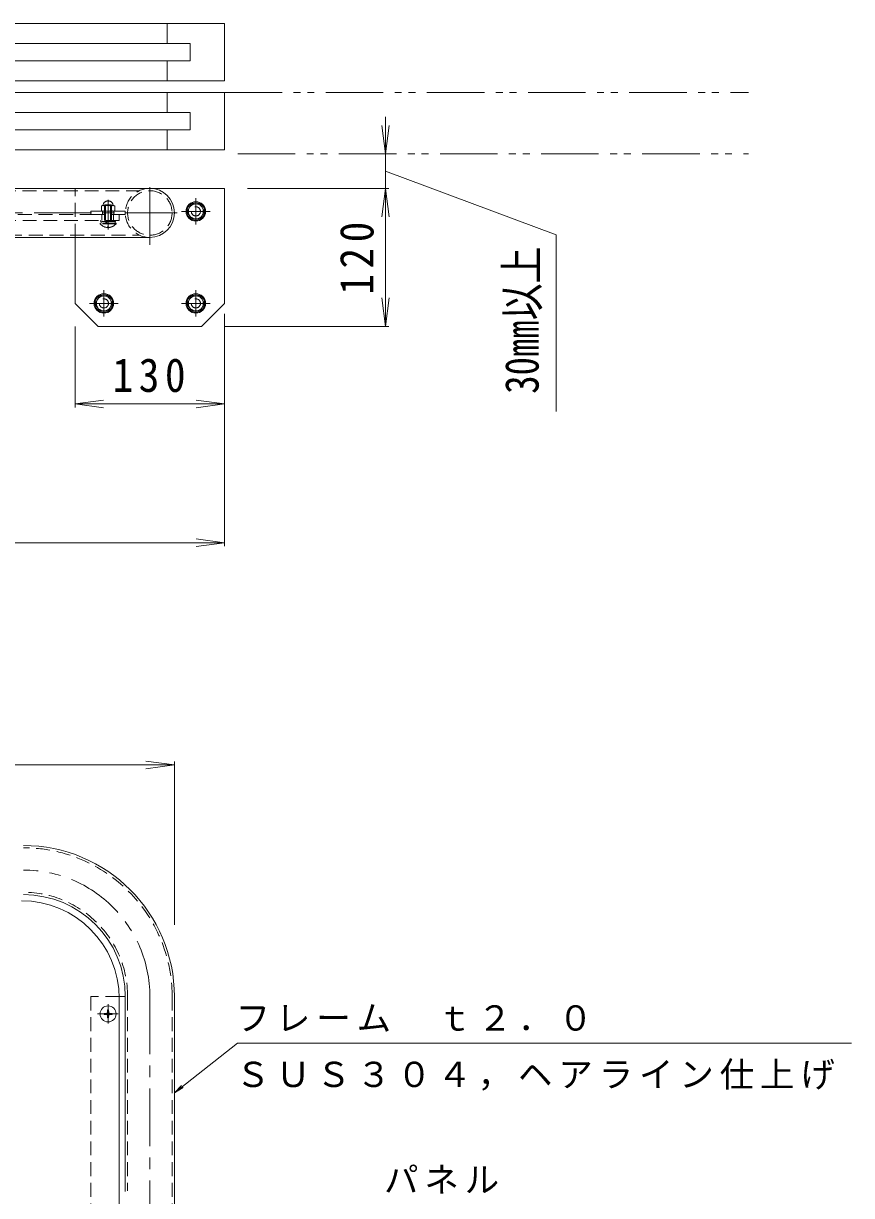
# Model space of a CAD drawing. Units: millimetres at full size, sheet at 1:10. Extents: x -1091 to 1708, y -1360 to 1054.
# Drawn here: x 48 to 769, y 14 to 1033 of the extents above; entities that cross this region are included whole.
import ezdxf
from ezdxf.enums import TextEntityAlignment as Align

# ---------------------------------------------------------------- set-up
doc = ezdxf.new("R2010")
doc.units = ezdxf.units.MM
doc.header["$LTSCALE"] = 10
for name, pattern in [('CHAIN1', [8, 5, -1, 1, -1]), ('DASHED1', [1.8, 1.2, -0.6]), ('DOUBLE_CHAIN1', [8.8, 5, -1, 0.6, -0.6, 0.6, -1])]:
    doc.linetypes.add(name, pattern=pattern)
for name, color, linetype, lineweight in [('0-0_通り芯', 4, 'Continuous', 9), ('0-1_躯体', 3, 'CHAIN1', 9), ('0-2_仕上', 6, 'Continuous', 5), ('0-4_その他', 7, 'Continuous', 9), ('0-5_寸法', 2, 'Continuous', 9), ('0-9', 2, 'Continuous', 9), ('0-A', 2, 'Continuous', 9), ('0-B', 2, 'Continuous', 9), ('0-E', 7, 'Continuous', 9)]:
    doc.layers.add(name, color=color, linetype=linetype, lineweight=lineweight)
doc.styles.add('ＭＳ ゴシック', font='')
doc.styles.get('ＭＳ ゴシック').set_extended_font_data('MS Gothic')

msp = doc.modelspace()

# ---------------------------------------------------------------- linework, layer by layer
at = {"layer": '0-0_通り芯', "linetype": 'DASHED1'}
for p, q in [((-690.47, 887.45), (149.22, 887.45)), ((93.24, 846.75), (93.24, 889.45)), ((-685.01, 848.75), (149.22, 848.75)), ((138.89, 186.83), (138.89, 18.05)), ((177.59, 186.83), (177.59, -776.82))]:
    msp.add_line(p, q, dxfattribs=at)
at = {"layer": '0-0_通り芯'}
for p, q in [((-689.38, 889.45), (223.24, 889.45)), ((223.24, 789.45), (223.24, 889.45)), ((-683.27, 846.75), (158.24, 846.75)), ((93.24, 789.45), (93.24, 846.75)), ((113.24, 769.45), (93.24, 789.45)), ((223.24, 789.45), (203.24, 769.45)), ((113.24, 769.45), (203.24, 769.45)), ((136.89, 186.83), (136.89, 17.35)), ((179.59, 186.83), (179.59, -776.82))]:
    msp.add_line(p, q, dxfattribs=at)
at = {"layer": '0-0_通り芯', "linetype": 'CHAIN1'}
for p, q in [((158.24, 840.41), (158.24, 896.14)), ((198.24, 880.95), (198.24, 857.95)), ((-822.56, 868.1), (182.04, 868.1)), ((210.75, 869.45), (185.74, 869.45)), ((118.24, 800.95), (118.24, 777.95)), ((198.24, 800.95), (198.24, 777.95)), ((130.75, 789.45), (105.74, 789.45)), ((210.75, 789.45), (185.74, 789.45)), ((158.24, 186.83), (158.24, -776.82))]:
    msp.add_line(p, q, dxfattribs=at)
at = {"layer": '0-0_通り芯', "linetype": 'DASHED1'}
msp.add_circle((158.24, 868.1), 19.35, dxfattribs=at)
for centre, radius, start, end in [((158.24, 868.1), 21.35, 90, 270), ((48.24, 186.83), 129.35, 0, 90), ((48.24, 186.83), 90.65, 0, 90)]:
    msp.add_arc(centre, radius, start, end, dxfattribs=at)
at = {"layer": '0-0_通り芯'}
for centre, radius, start in [((158.24, 868.1), 21.35, 270), ((48.24, 186.83), 131.35, 0), ((48.24, 186.83), 88.65, 0)]:
    msp.add_arc(centre, radius, start, 90, dxfattribs=at)
at = {"layer": '0-0_通り芯', "linetype": 'CHAIN1'}
msp.add_arc((48.24, 186.83), 110, 0, 90, dxfattribs=at)
at = {"layer": '0-1_躯体'}
for p, q in [((121.89, 853.77), (121.89, 879.44)), ((121.89, 163.54), (121.89, 180.34)), ((130.61, 171.78), (112.58, 171.78))]:
    msp.add_line(p, q, dxfattribs=at)
at = {"layer": '0-1_躯体', "linetype": 'DASHED1'}
for p, q in [((106.89, 866.6), (106.89, 869.6)), ((118.89, 866.6), (106.89, 866.6)), ((116.89, 866.6), (116.89, 869.6)), ((136.89, 866.6), (124.89, 866.6)), ((126.89, 866.6), (126.89, 869.6)), ((106.89, 186.83), (106.89, -623.22)), ((131.58, 186.83), (106.89, 186.83))]:
    msp.add_line(p, q, dxfattribs=at)
at = {"layer": '0-1_躯体', "linetype": 'Continuous'}
msp.add_line((136.89, 186.83), (131.58, 186.83), dxfattribs=at)
at = {"layer": '0-1_躯体', "linetype": 'DASHED1'}
msp.add_lwpolyline([(136.89, 866.6), (136.89, 869.6), (106.89, 869.6)], dxfattribs=at)
at = {"layer": '0-2_仕上', "linetype": 'DASHED1'}
for p, q in [((-694.56, 866.6), (106.89, 866.6)), ((116.59, 861.6), (116.59, 866.6)), ((126.59, 861.6), (126.59, 866.6)), ((131.59, 861.6), (131.59, 866.6)), ((131.59, 861.6), (-693.36, 861.6))]:
    msp.add_line(p, q, dxfattribs=at)
at = {"layer": '0-2_仕上'}
msp.add_line((131.59, 185.13), (131.59, -647.87), dxfattribs=at)
msp.add_arc((46.59, 185.13), 85, 0, 90, dxfattribs=at)
at = {"layer": '0-4_その他'}
for p, q in [((363.24, 889.45), (363.24, 951.74)), ((363.24, 919.45), (359.98, 944.24)), ((363.24, 919.45), (366.51, 944.24)), ((366.24, 889.45), (243.24, 889.45)), ((363.24, 889.45), (359.98, 864.66)), ((363.24, 889.45), (366.51, 864.66)), ((363.24, 769.45), (363.24, 889.45)), ((363.24, 769.45), (359.98, 794.24)), ((363.24, 769.45), (366.51, 794.24)), ((223.24, 578.37), (223.24, 780.29)), ((93.24, 699.03), (93.24, 769.45)), ((366.24, 769.45), (223.24, 769.45)), ((93.24, 702.03), (118.03, 705.3)), ((223.24, 702.03), (198.46, 705.3)), ((93.24, 702.03), (118.03, 698.77)), ((93.24, 702.03), (223.24, 702.03)), ((223.24, 702.03), (198.46, 698.77)), ((-864.06, 581.37), (223.24, 581.37)), ((223.24, 581.37), (198.46, 584.64)), ((223.24, 581.37), (198.46, 578.11)), ((-820.41, 388.18), (179.59, 388.18)), ((179.59, 388.18), (154.81, 391.44)), ((179.59, 388.18), (154.81, 384.92)), ((179.59, 391.18), (179.59, 249.25))]:
    msp.add_line(p, q, dxfattribs=at)
at = {"layer": '0-5_寸法', "color": 7, "linetype": 'DOUBLE_CHAIN1'}
for p, q in [((223.24, 972.84), (679.1, 972.84)), ((234.65, 919.45), (679.1, 919.45))]:
    msp.add_line(p, q, dxfattribs=at)
at = {"layer": '0-5_寸法', "color": 7}
for p, q in [((511.57, 849.19), (363.24, 904.45)), ((511.57, 849.19), (511.57, 695.56)), ((234.45, 146.19), (179.59, 103.08)), ((234.45, 146.19), (768.68, 146.19)), ((179.59, 103.08), (185.88, 109.51)), ((179.59, 103.08), (187.33, 107.67))]:
    msp.add_line(p, q, dxfattribs=at)
at = {"layer": '0-9'}
for centre, radius in [((198.24, 869.45), 8.5), ((198.24, 869.45), 7.7), ((118.24, 789.45), 8.5), ((118.24, 789.45), 7.7), ((198.24, 789.45), 8.5), ((198.24, 789.45), 7.7)]:
    msp.add_circle(centre, radius, dxfattribs=at)
at = {"layer": '0-A', "linetype": 'DASHED1'}
for p, q in [((117.39, 874.76), (116.12, 874.02)), ((116.12, 874.02), (116.12, 870.18)), ((117.12, 869.6), (116.12, 870.18)), ((117.12, 874.6), (126.66, 874.6)), ((117.64, 875.19), (117.64, 875.58)), ((124.89, 875.1), (118.89, 875.1)), ((118.89, 861.6), (118.89, 875.1)), ((119.01, 874.02), (119.01, 870.18)), ((119.76, 861.6), (119.76, 875.1)), ((124.02, 861.6), (124.02, 875.1)), ((124.78, 874.02), (124.78, 870.18)), ((124.89, 861.6), (124.89, 875.1)), ((126.14, 875.58), (126.14, 875.19)), ((126.39, 874.76), (127.67, 874.02)), ((126.66, 869.6), (127.67, 870.18)), ((127.67, 874.02), (127.67, 870.18)), ((114.89, 859.1), (114.89, 858.69)), ((128.89, 859.1), (114.89, 859.1)), ((115.79, 859.1), (115.79, 860.6)), ((119.89, 859.1), (119.89, 860.6)), ((120.89, 859.1), (120.89, 860.6)), ((122.37, 856.03), (121.41, 856.03)), ((121.41, 855.41), (121.41, 856.03)), ((122.37, 855.41), (122.37, 856.03)), ((127.99, 859.1), (127.99, 860.6)), ((128.39, 860.6), (128.39, 861.6))]:
    msp.add_line(p, q, dxfattribs=at)
at = {"layer": '0-A'}
for p, q in [((121.41, 175.23), (121.37, 173.03)), ((122.37, 175.23), (121.41, 175.23)), ((122.37, 175.23), (122.41, 173.03)), ((118.44, 171.3), (120.64, 171.26)), ((120.64, 172.3), (121.14, 172.53)), ((120.64, 171.26), (121.14, 171.03)), ((121.37, 173.03), (121.14, 172.53)), ((121.37, 170.53), (121.14, 171.03)), ((122.37, 168.33), (122.41, 170.53)), ((122.41, 173.03), (122.64, 172.53)), ((122.41, 170.53), (122.64, 171.03)), ((123.14, 172.3), (122.64, 172.53)), ((123.14, 171.26), (122.64, 171.03)), ((125.34, 171.3), (123.14, 171.26))]:
    msp.add_line(p, q, dxfattribs=at)
at = {"layer": '0-A', "linetype": 'DASHED1'}
for points in [[(128.89, 859.1), (128.89, 858.69), (114.89, 858.69)], [(128.39, 860.6), (115.39, 860.6), (115.39, 861.6)]]:
    msp.add_lwpolyline(points, dxfattribs=at)
at = {"layer": '0-A'}
for points in [[(118.44, 171.3), (118.44, 172.26), (120.64, 172.3)], [(122.37, 168.33), (121.41, 168.33), (121.37, 170.53)], [(125.34, 171.3), (125.34, 172.26), (123.14, 172.3)]]:
    msp.add_lwpolyline(points, dxfattribs=at)
msp.add_circle((121.89, 171.78), 7, dxfattribs=at)
at = {"layer": '0-A', "linetype": 'DASHED1'}
for centre, radius, start, end in [((121.89, 874.1), 4.5, 19.18785, 160.81424), ((117.12, 871.25), 3.36, 55.84544, 90), ((117.12, 872.96), 3.36, 270, 304.15456), ((117.14, 875.19), 0.5, 300.0011, 0), ((121.89, 867.11), 7.49, 67.32349, 112.67651), ((121.89, 877.09), 7.49, 247.32349, 292.67651), ((126.66, 871.25), 3.36, 90, 124.15456), ((126.66, 872.96), 3.36, 235.84544, 270), ((126.64, 875.19), 0.5, 180, 239.9989), ((121.89, 864.5), 9.1, 219.71515, 266.98228), ((121.89, 864.5), 9.1, 273.01741, 320.28485)]:
    msp.add_arc(centre, radius, start, end, dxfattribs=at)
at = {"layer": '0-B'}
for points in [[(202, 862.95), (205.75, 869.45), (202, 875.95), (194.49, 875.95), (190.74, 869.45), (194.49, 862.95)], [(122, 782.95), (125.75, 789.45), (122, 795.95), (114.49, 795.95), (110.74, 789.45), (114.49, 782.95)], [(202, 782.95), (205.75, 789.45), (202, 795.95), (194.49, 795.95), (190.74, 789.45), (194.49, 782.95)]]:
    msp.add_lwpolyline(points, close=True, dxfattribs=at)
for centre in [(198.24, 869.45), (118.24, 789.45), (198.24, 789.45)]:
    msp.add_circle(centre, 6.5, dxfattribs=at)
at = {"layer": '0-B', "linetype": 'DASHED1'}
for centre in [(198.24, 869.45), (118.24, 789.45), (198.24, 789.45)]:
    msp.add_circle(centre, 4, dxfattribs=at)
at = {"layer": '0-E'}
for p, q in [((223.24, 1032.84), (-849.06, 1032.84)), ((173.24, 1015.34), (173.24, 1032.84)), ((223.24, 982.84), (223.24, 1032.84)), ((-819.06, 1015.34), (193.24, 1015.34)), ((193.24, 1000.34), (193.24, 1015.34)), ((-819.06, 1000.34), (193.24, 1000.34)), ((173.24, 982.84), (173.24, 1000.34)), ((223.24, 982.84), (-964.06, 982.84)), ((223.24, 972.84), (-799.06, 972.84)), ((173.24, 955.34), (173.24, 972.84)), ((223.24, 922.84), (223.24, 972.84)), ((-769.06, 955.34), (193.24, 955.34)), ((193.24, 940.34), (193.24, 955.34)), ((-769.06, 940.34), (193.24, 940.34)), ((173.24, 922.84), (173.24, 940.34)), ((223.24, 922.84), (-799.06, 922.84))]:
    msp.add_line(p, q, dxfattribs=at)

# ---------------------------------------------------------------- texts
at = {"layer": '0-4_その他', "color": 2, "style": 'ＭＳ ゴシック', "width": 0.8}
msp.add_text('30㎜以上', height=29.33, rotation=90, dxfattribs=at).set_placement((505.24, 710.88), align=Align.BOTTOM_LEFT)
at = {"layer": '0-4_その他', "color": 2, "insert": (353.24, 796.95), "char_height": 29.33, "attachment_point": 7, "rotation": 90, "style": 'ＭＳ ゴシック'}
msp.add_mtext('\\T1.27;\\W0.9;120', dxfattribs=at)
at = {"layer": '0-4_その他', "color": 2, "insert": (125.74, 712.03), "char_height": 29.33, "attachment_point": 7, "style": 'ＭＳ ゴシック'}
msp.add_mtext('\\T1.27;\\W0.9;130', dxfattribs=at)
at = {"layer": '0-5_寸法', "color": 7, "char_height": 21.99, "attachment_point": 7, "style": 'ＭＳ ゴシック'}
for s, insert in [('\\T1.17;フレーム\u3000ｔ２．０', (232.81, 156.23)), ('\\T1.17;ＳＵＳ３０４，ヘアライン仕上げ', (232.81, 104.99)), ('\\T1.17;パネル', (361.93, 15.37))]:
    msp.add_mtext(s, dxfattribs=dict(at, insert=insert))

doc.saveas('drawing.dxf')
